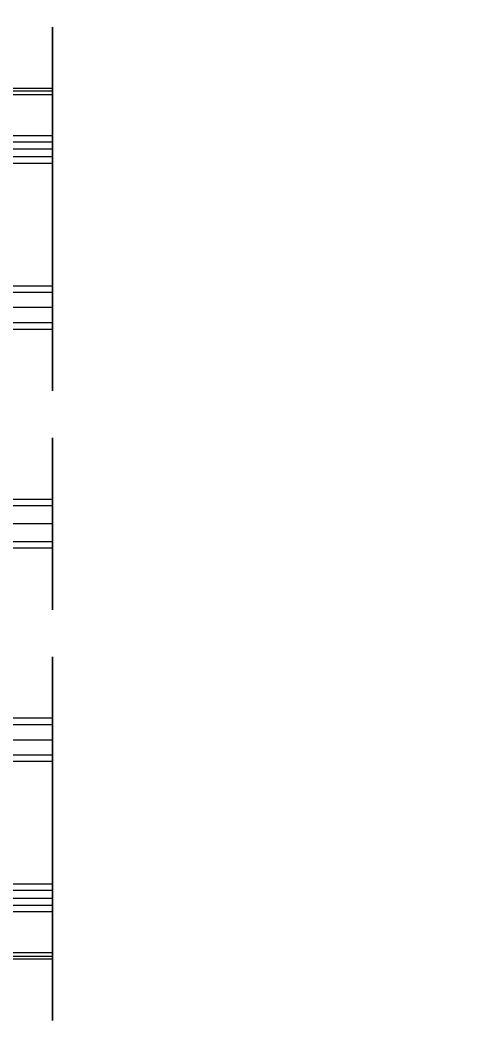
# Model space of a CAD drawing. Header units: millimetres. Extents: x -191664 to 191490, y -197311 to 10263.
# Drawn here: x 2723.1 to 2877.8, y -117641.6 to -117306.2 of the extents above; entities that cross this region are included whole.
import ezdxf

# ---------------------------------------------------------------- set-up
doc = ezdxf.new("R2010")
doc.units = ezdxf.units.MM
doc.layers.add('DET_briquetadora_frontal', color=7, linetype='Continuous', lineweight=0)
doc.layers.add('R15_COTAS_TRANSPORTE_P', color=1, linetype='Continuous', lineweight=0)
doc.dimstyles.new('PLANTA_20', dxfattribs={"dimtxt": 50, "dimasz": 30, "dimexe": 30, "dimexo": 16, "dimgap": 20, "dimtad": 1, "dimtih": 1, "dimtoh": 1, "dimdec": 1, "dimzin": 0, "dimdsep": 46, "dimcen": 0.09, "dimadec": 0, "dimazin": 0, "dimtfac": 1, "dimtdec": 4, "dimtofl": 0, "dimtmove": 0, "dimatfit": 3, "dimfxl": 1, "dimtolj": 1, "dimtzin": 0, "dimarcsym": 0})

# ---------------------------------------------------------------- blocks, each defined once
blk = doc.blocks.new('*D133')
at = {"layer": 'Defpoints', "color": 0, "transparency": 16777216}
for p in [(439.69, -194147.98), (217.89, -194406.09), (-500, -194490), (-500, -194490), (500, -194490)]:
    blk.add_point(p, dxfattribs=at)
at = {"layer": 'R15_COTAS_TRANSPORTE_P', "color": 0, "lineweight": -2, "transparency": 16777216}
blk.add_arc((-500, -194490), 722.77, 2.37834, 17.62166, dxfattribs=at)
at = {"layer": 'R15_COTAS_TRANSPORTE_P', "color": 0, "transparency": 16777216}
for points in [[(184.12, -194272.81), (193.59, -194269.58), (179.18, -194242.8)], [(227.15, -194459.9), (217.15, -194460.11), (222.77, -194490)]]:
    blk.add_solid(points, dxfattribs=at)

msp = doc.modelspace()

# ---------------------------------------------------------------- linework, layer by layer
at = {"layer": 'DET_briquetadora_frontal', "color": 9, "true_color": 0xb9c3c2}
for p, q in [((2734, -117312.32), (2734, -117308.51)), ((2734, -117308.51), (2734, -117308.99)), ((2734, -117312.8), (2734, -117308.55)), ((2734, -117308.99), (2734, -117313.67)), ((2734, -117319.67), (2734, -117312.32)), ((2734, -117320.45), (2734, -117312.8)), ((2734, -117313.67), (2734, -117321.61)), ((2734, -117329.1), (2734, -117319.67)), ((2734, -117330), (2734, -117320.45)), ((2734, -117321.61), (2734, -117331.25)), ((2734, -117328.17), (2734, -117324.36)), ((2734, -117324.36), (2734, -117324.84)), ((2734, -117324.84), (2734, -117329.51)), ((2734, -117332.23), (2734, -117327.98)), ((2734, -117335.51), (2734, -117328.17)), ((2734, -117329.1), (2720, -117329.1)), ((2734, -117330), (2720, -117330)), ((2734, -117331.25), (2720, -117331.25)), ((2734, -117338.74), (2734, -117329.1)), ((2734, -117329.51), (2734, -117337.46)), ((2734, -117330), (2734, -117339.55)), ((2734, -117331.25), (2734, -117340.68)), ((2734, -117335.28), (2734, -117331.47)), ((2734, -117331.47), (2734, -117331.95)), ((2734, -117331.95), (2734, -117336.63)), ((2734, -117339.88), (2734, -117332.23)), ((2734, -117342.63), (2734, -117335.28)), ((2734, -117344.94), (2734, -117335.51)), ((2734, -117336.63), (2734, -117344.57)), ((2734, -117337.46), (2734, -117347.1)), ((2734, -117346.68), (2734, -117338.74)), ((2734, -117339.55), (2734, -117347.2)), ((2734, -117349.43), (2734, -117339.88)), ((2734, -117340.68), (2734, -117348.03)), ((2734, -117344.94), (2720, -117344.94)), ((2734, -117352.06), (2734, -117342.63)), ((2734, -117344.57), (2734, -117354.21)), ((2734, -117354.58), (2734, -117344.94)), ((2734, -117347.1), (2720, -117347.1)), ((2734, -117351.36), (2734, -117346.68)), ((2734, -117347.1), (2734, -117356.53)), ((2734, -117347.2), (2734, -117351.45)), ((2734, -117348.03), (2734, -117351.84)), ((2734, -117349.43), (2720, -117349.43)), ((2734, -117349.43), (2734, -117358.97)), ((2734, -117351.84), (2734, -117351.36)), ((2734, -117352.06), (2720, -117352.06)), ((2734, -117354.21), (2720, -117354.21)), ((2734, -117361.7), (2734, -117352.06)), ((2734, -117354.21), (2734, -117363.64)), ((2734, -117362.53), (2734, -117354.58)), ((2734, -117356.53), (2734, -117363.87)), ((2734, -117358.97), (2734, -117366.63)), ((2734, -117369.64), (2734, -117361.7)), ((2734, -117367.2), (2734, -117362.53)), ((2734, -117363.64), (2734, -117370.99)), ((2734, -117363.87), (2734, -117367.68)), ((2734, -117366.63), (2734, -117370.87)), ((2734, -117367.68), (2734, -117367.2)), ((2734, -117374.32), (2734, -117369.64)), ((2734, -117370.99), (2734, -117374.8)), ((2734, -117374.8), (2734, -117374.32)), ((2734, -117378.57), (2734, -117374.76)), ((2734, -117374.76), (2734, -117375.24)), ((2734, -117375.24), (2734, -117379.92)), ((2734, -117385.92), (2734, -117378.57)), ((2734, -117379.92), (2734, -117387.86)), ((2734, -117385.3), (2734, -117381.05)), ((2734, -117392.95), (2734, -117385.3)), ((2734, -117395.35), (2734, -117385.92)), ((2734, -117390.9), (2734, -117387.09)), ((2734, -117387.09), (2734, -117387.57)), ((2734, -117387.57), (2734, -117392.24)), ((2734, -117387.86), (2734, -117397.51)), ((2734, -117398.24), (2734, -117390.9)), ((2734, -117395.35), (2720, -117395.35)), ((2734, -117392.24), (2734, -117400.19)), ((2734, -117402.5), (2734, -117392.95)), ((2734, -117404.99), (2734, -117395.35)), ((2734, -117397.51), (2720, -117397.51)), ((2734, -117397.51), (2734, -117406.93)), ((2734, -117407.67), (2734, -117398.24)), ((2734, -117400.19), (2734, -117409.83)), ((2734, -117402.5), (2720, -117402.5)), ((2734, -117402.5), (2734, -117412.05)), ((2734, -117412.93), (2734, -117404.99)), ((2734, -117407.67), (2720, -117407.67)), ((2734, -117406.93), (2734, -117414.28)), ((2734, -117417.31), (2734, -117407.67)), ((2734, -117409.83), (2720, -117409.83)), ((2734, -117409.83), (2734, -117419.26)), ((2734, -117412.05), (2734, -117419.7)), ((2734, -117417.61), (2734, -117412.93)), ((2734, -117414.28), (2734, -117418.09)), ((2734, -117425.26), (2734, -117417.31)), ((2734, -117418.09), (2734, -117417.61)), ((2734, -117419.26), (2734, -117426.6)), ((2734, -117419.7), (2734, -117423.95)), ((2734, -117429.93), (2734, -117425.26)), ((2734, -117426.6), (2734, -117430.41)), ((2734, -117430.41), (2734, -117429.93)), ((2734, -117450.03), (2734, -117446.22)), ((2734, -117446.22), (2734, -117446.7)), ((2734, -117446.7), (2734, -117451.38)), ((2734, -117457.38), (2734, -117450.03)), ((2734, -117451.38), (2734, -117459.32)), ((2734, -117457.8), (2734, -117453.55)), ((2734, -117466.81), (2734, -117457.38)), ((2734, -117465.45), (2734, -117457.8)), ((2734, -117459.32), (2734, -117468.96)), ((2734, -117464.26), (2734, -117460.45)), ((2734, -117460.45), (2734, -117460.93)), ((2734, -117460.93), (2734, -117465.61)), ((2734, -117471.61), (2734, -117464.26)), ((2734, -117475), (2734, -117465.45)), ((2734, -117465.61), (2734, -117473.55)), ((2734, -117466.81), (2720, -117466.81)), ((2734, -117468.96), (2720, -117468.96)), ((2734, -117476.45), (2734, -117466.81)), ((2734, -117468.96), (2734, -117478.39)), ((2734, -117481.04), (2734, -117471.61)), ((2734, -117475), (2720, -117475)), ((2734, -117473.55), (2734, -117483.19)), ((2734, -117475), (2734, -117484.55)), ((2734, -117484.39), (2734, -117476.45)), ((2734, -117478.39), (2734, -117485.74)), ((2734, -117481.04), (2720, -117481.04)), ((2734, -117490.68), (2734, -117481.04)), ((2734, -117483.19), (2720, -117483.19)), ((2734, -117483.19), (2734, -117492.62)), ((2734, -117489.07), (2734, -117484.39)), ((2734, -117484.55), (2734, -117492.2)), ((2734, -117485.74), (2734, -117489.55)), ((2734, -117489.55), (2734, -117489.07)), ((2734, -117498.62), (2734, -117490.68)), ((2734, -117492.2), (2734, -117496.45)), ((2734, -117492.62), (2734, -117499.97)), ((2734, -117503.3), (2734, -117498.62)), ((2734, -117499.97), (2734, -117503.78)), ((2734, -117503.78), (2734, -117503.3)), ((2734, -117523.4), (2734, -117519.59)), ((2734, -117519.59), (2734, -117520.07)), ((2734, -117520.07), (2734, -117524.74)), ((2734, -117530.74), (2734, -117523.4)), ((2734, -117524.74), (2734, -117532.69)), ((2734, -117530.3), (2734, -117526.05)), ((2734, -117537.95), (2734, -117530.3)), ((2734, -117540.17), (2734, -117530.74)), ((2734, -117535.72), (2734, -117531.91)), ((2734, -117531.91), (2734, -117532.39)), ((2734, -117532.39), (2734, -117537.07)), ((2734, -117532.69), (2734, -117542.33)), ((2734, -117543.07), (2734, -117535.72)), ((2734, -117537.07), (2734, -117545.01)), ((2734, -117547.5), (2734, -117537.95)), ((2734, -117540.17), (2720, -117540.17)), ((2734, -117542.33), (2720, -117542.33)), ((2734, -117549.81), (2734, -117540.17)), ((2734, -117542.33), (2734, -117551.76)), ((2734, -117552.49), (2734, -117543.07)), ((2734, -117545.01), (2734, -117554.65)), ((2734, -117547.5), (2720, -117547.5)), ((2734, -117547.5), (2734, -117557.05)), ((2734, -117552.49), (2720, -117552.49)), ((2734, -117557.76), (2734, -117549.81)), ((2734, -117551.76), (2734, -117559.1)), ((2734, -117562.14), (2734, -117552.49)), ((2734, -117554.65), (2720, -117554.65)), ((2734, -117554.65), (2734, -117564.08)), ((2734, -117557.05), (2734, -117564.7)), ((2734, -117562.43), (2734, -117557.76)), ((2734, -117559.1), (2734, -117562.91)), ((2734, -117570.08), (2734, -117562.14)), ((2734, -117562.91), (2734, -117562.43)), ((2734, -117564.08), (2734, -117571.43)), ((2734, -117564.7), (2734, -117568.95)), ((2734, -117574.76), (2734, -117570.08)), ((2734, -117571.43), (2734, -117575.24)), ((2734, -117575.24), (2734, -117574.76)), ((2734, -117579.01), (2734, -117575.2)), ((2734, -117575.2), (2734, -117575.68)), ((2734, -117575.68), (2734, -117580.36)), ((2734, -117586.36), (2734, -117579.01)), ((2734, -117583.37), (2734, -117579.13)), ((2734, -117580.36), (2734, -117588.3)), ((2734, -117586.13), (2734, -117582.32)), ((2734, -117582.32), (2734, -117582.8)), ((2734, -117582.8), (2734, -117587.47)), ((2734, -117591.03), (2734, -117583.37)), ((2734, -117593.47), (2734, -117586.13)), ((2734, -117595.79), (2734, -117586.36)), ((2734, -117587.47), (2734, -117595.42)), ((2734, -117588.3), (2734, -117597.94)), ((2734, -117600.57), (2734, -117591.03)), ((2734, -117595.79), (2720, -117595.79)), ((2734, -117602.9), (2734, -117593.47)), ((2734, -117595.42), (2734, -117605.06)), ((2734, -117605.43), (2734, -117595.79)), ((2734, -117597.94), (2720, -117597.94)), ((2734, -117597.94), (2734, -117607.37)), ((2734, -117601.97), (2734, -117598.16)), ((2734, -117598.16), (2734, -117598.64)), ((2734, -117602.8), (2734, -117598.55)), ((2734, -117598.64), (2734, -117603.32)), ((2734, -117600.57), (2720, -117600.57)), ((2734, -117602.9), (2720, -117602.9)), ((2734, -117600.57), (2734, -117610.12)), ((2734, -117609.32), (2734, -117601.97)), ((2734, -117610.45), (2734, -117602.8)), ((2734, -117612.54), (2734, -117602.9)), ((2734, -117603.32), (2734, -117611.26)), ((2734, -117605.06), (2720, -117605.06)), ((2734, -117605.06), (2734, -117614.49)), ((2734, -117613.37), (2734, -117605.43)), ((2734, -117607.37), (2734, -117614.72)), ((2734, -117618.75), (2734, -117609.32)), ((2734, -117610.12), (2734, -117617.77)), ((2734, -117620), (2734, -117610.45)), ((2734, -117611.26), (2734, -117620.9)), ((2734, -117620.49), (2734, -117612.54)), ((2734, -117618.05), (2734, -117613.37)), ((2734, -117614.49), (2734, -117621.83)), ((2734, -117614.72), (2734, -117618.53)), ((2734, -117618.75), (2720, -117618.75)), ((2734, -117620), (2720, -117620)), ((2734, -117617.77), (2734, -117622.02)), ((2734, -117618.53), (2734, -117618.05)), ((2734, -117628.39), (2734, -117618.75)), ((2734, -117620), (2734, -117629.55)), ((2734, -117620.9), (2720, -117620.9)), ((2734, -117625.16), (2734, -117620.49)), ((2734, -117620.9), (2734, -117630.33)), ((2734, -117621.83), (2734, -117625.64)), ((2734, -117625.64), (2734, -117625.16)), ((2734, -117636.33), (2734, -117628.39)), ((2734, -117629.55), (2734, -117637.2)), ((2734, -117630.33), (2734, -117637.68)), ((2734, -117641.01), (2734, -117636.33)), ((2734, -117637.2), (2734, -117641.45)), ((2734, -117637.68), (2734, -117641.49)), ((2734, -117641.49), (2734, -117641.01))]:
    msp.add_line(p, q, dxfattribs=at)

# ---------------------------------------------------------------- dimensions: what is measured, and where the dimension line sits
at = {"layer": 'R15_COTAS_TRANSPORTE_P'}
dim = msp.add_angular_dim_2l(base=(217.89, -194406.09), line1=((-500, -194490), (500, -194490)), line2=((-500, -194490), (439.69, -194147.98)), dimstyle='PLANTA_20', dxfattribs=at)
dim.commit()
dim.dimension.update_dxf_attribs({"geometry": '*D133', "text_midpoint": (191490.46, -33543.69)})

doc.saveas('drawing.dxf')
